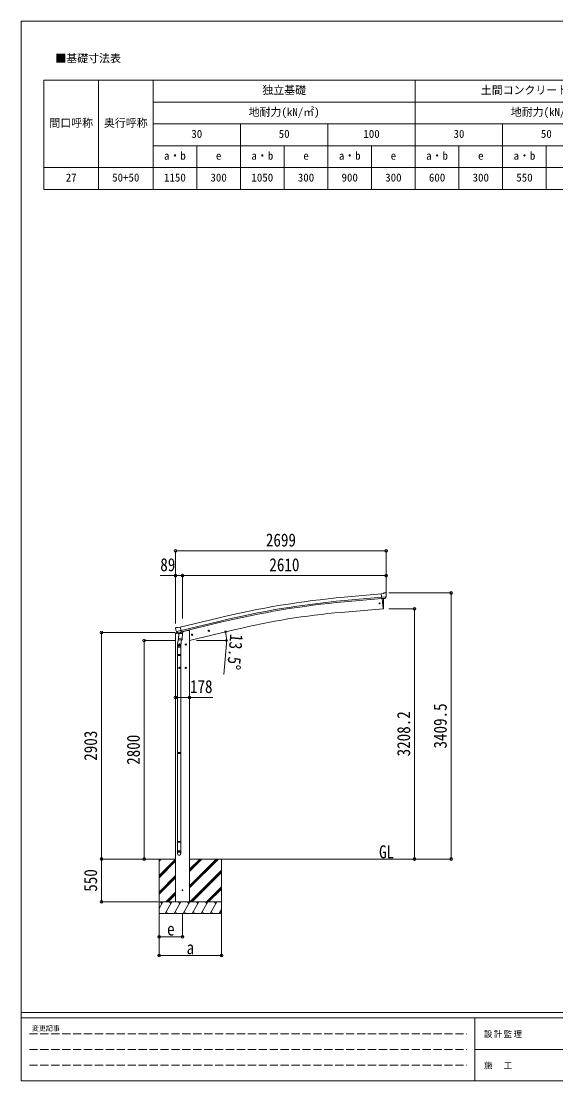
# Model space of a CAD drawing. Units: millimetres at full size, sheet at 1:35, with parts at other scales. Extents: x -9783 to 9892, y -6828 to 6752.
# Drawn here: x -9783 to -2931, y -6828 to 6752 of the extents above; entities that cross this region are included whole.
import ezdxf
from ezdxf.enums import TextEntityAlignment as Align

# ---------------------------------------------------------------- set-up
doc = ezdxf.new("R2010")
doc.units = ezdxf.units.MM
doc.header["$LTSCALE"] = 35
doc.header["$PDMODE"] = 32
doc.header["$PDSIZE"] = 35
doc.linetypes.add('DASHED3', pattern=[4, 3, -1])
for name, color, linetype, lineweight in [('0-0_0', 7, 'Continuous', 9), ('0-1_本体', 4, 'Continuous', 9), ('0-2_部品', 7, 'Continuous', 9), ('0-A_寸法', 6, 'Continuous', 9), ('1-0_FRAME', 7, 'Continuous', 18), ('F-0_240', 7, 'Continuous', 9)]:
    doc.layers.add(name, color=color, linetype=linetype, lineweight=lineweight)
doc.styles.add('ＭＳ ゴシック', font='')
doc.styles.get('ＭＳ ゴシック').set_extended_font_data('MS Gothic')

msp = doc.modelspace()

# ---------------------------------------------------------------- linework, layer by layer
at = {"layer": '0-0_0', "color": 6}
for p, q in [((-4271.88, -3985.81), (-4271.88, -576.31)), ((-4740.89, -777.61), (-4740.89, -3985.81))]:
    msp.add_line(p, q, dxfattribs=at)
at = {"layer": '0-0_0'}
for p, q in [((-8400.67, -3985.86), (-7803.78, -3985.86)), ((-8014.78, -4013.19), (-7987.4, -3985.81)), ((-8014.78, -3999.05), (-8001.54, -3985.81)), ((-8014.78, -3985.86), (-8014.78, -4685.81)), ((-8014.78, -4197.04), (-7803.78, -3986.04)), ((-8014.78, -4211.18), (-7803.78, -4000.18)), ((-8014.78, -4225.32), (-7803.78, -4014.32)), ((-7625.78, -4356.82), (-7254.77, -3985.81)), ((-7625.78, -4328.54), (-7283.05, -3985.81)), ((-7625.78, -4342.68), (-7268.91, -3985.81)), ((-7625.78, -4144.69), (-7466.9, -3985.81)), ((-7625.78, -4130.55), (-7481.04, -3985.81)), ((-7625.78, -4116.41), (-7495.19, -3985.81)), ((-7625.78, -3985.86), (-5039.33, -3985.86)), ((-7214.78, -3985.81), (-7214.78, -4685.81)), ((-8014.78, -4409.17), (-7803.78, -4198.17)), ((-7620.93, -4535.81), (-7214.78, -4129.67)), ((-7606.78, -4535.81), (-7214.78, -4143.81)), ((-7592.64, -4535.81), (-7214.78, -4157.95)), ((-8014.78, -4423.31), (-7803.78, -4212.31)), ((-8014.78, -4437.45), (-7803.78, -4226.45)), ((-7408.79, -4535.81), (-7214.78, -4341.8)), ((-7929.29, -4535.81), (-7803.78, -4410.3)), ((-7915.15, -4535.81), (-7803.78, -4424.44)), ((-7901.01, -4535.81), (-7803.78, -4438.59)), ((-7394.65, -4535.81), (-7214.78, -4355.94)), ((-7380.51, -4535.81), (-7214.78, -4370.09)), ((-7214.78, -4535.81), (-8014.78, -4535.81)), ((-8014.78, -4619.64), (-7966.38, -4535.81)), ((-7981.39, -4561.79), (-7996.39, -4535.81)), ((-7937.52, -4685.81), (-7850.91, -4535.81)), ((-7865.92, -4561.79), (-7880.92, -4535.81)), ((-7822.05, -4685.81), (-7735.45, -4535.81)), ((-7625.78, -4535.81), (-7803.78, -4535.81)), ((-7750.45, -4561.79), (-7765.45, -4535.81)), ((-7706.58, -4685.81), (-7619.97, -4535.81)), ((-7634.98, -4561.79), (-7649.98, -4535.81)), ((-7591.11, -4685.81), (-7504.5, -4535.81)), ((-7519.51, -4561.79), (-7534.51, -4535.81)), ((-7475.64, -4685.81), (-7389.03, -4535.81)), ((-7419.03, -4535.81), (-7404.03, -4561.79)), ((-7360.17, -4685.81), (-7273.56, -4535.81)), ((-7288.56, -4561.79), (-7303.57, -4535.81)), ((-8014.78, -4685.81), (-7214.78, -4685.81)), ((-7922.52, -4659.83), (-7907.52, -4685.81)), ((-7807.05, -4659.83), (-7792.05, -4685.81)), ((-7691.58, -4659.83), (-7676.58, -4685.81)), ((-7576.11, -4659.83), (-7561.11, -4685.81)), ((-7460.64, -4659.83), (-7445.64, -4685.81)), ((-7345.17, -4659.83), (-7330.17, -4685.81)), ((-7244.7, -4685.81), (-7214.78, -4634)), ((-7229.7, -4659.83), (-7214.78, -4685.66))]:
    msp.add_line(p, q, dxfattribs=at)
msp.add_circle((-7714.78, -4385.81), 5, dxfattribs=at)
at = {"layer": '0-1_本体'}
for p, q in [((-5167.48, -586.85), (-5644.99, -630.05)), ((-5163.71, -629.85), (-5641.1, -673.04)), ((-5162.25, -646.62), (-5639.58, -689.8)), ((-5155.01, -649), (-5143.76, -777.61)), ((-5143.76, -777.61), (-5681.7, -824.67)), ((-7744.31, -1015.66), (-7261.44, -898.18)), ((-7734.24, -1057.63), (-7251.23, -940.16)), ((-7730.31, -1074.01), (-7247.25, -956.52)), ((-7701.79, -1068.3), (-7649.78, -1055.81)), ((-7625.78, -1055.81), (-7649.78, -1055.81)), ((-7625.78, -1055.81), (-7625.78, -4535.81)), ((-7037.7, -1044.62), (-7625.76, -1185.8)), ((-7803.78, -4535.81), (-7803.78, -1099.25))]:
    msp.add_line(p, q, dxfattribs=at)
at = {"layer": '0-1_本体', "color": 6}
msp.add_line((-7625.78, -1915.99), (-7803.78, -1915.99), dxfattribs=at)
at = {"layer": '0-1_本体'}
for centre, radius, start, end in [((-4648.86, -11640.06), 11054.98, 95.16866, 103.66973), ((-4648.86, -11640.06), 11011.82, 95.16974, 103.66973), ((-4648.86, -11640.06), 10994.98, 95.16974, 103.66973), ((-4882.69, -10040.32), 9250.23, 94.95525, 103.47191)]:
    msp.add_arc(centre, radius, start, end, dxfattribs=at)
at = {"layer": '0-2_部品'}
for p, q in [((-5141.07, -582.63), (-5167.64, -584.95)), ((-5161.98, -649.62), (-5167.64, -584.95)), ((-5104.78, -624.92), (-5163.69, -630.07)), ((-5152.02, -648.74), (-5161.98, -649.62)), ((-5143.96, -775.33), (-5155.01, -649)), ((-5141.07, -582.63), (-5129.36, -575.86)), ((-5114.45, -574.28), (-5128.12, -575.47)), ((-5118.42, -645.8), (-5126.12, -646.48)), ((-5116.03, -644.4), (-5105.09, -625.47)), ((-5105.32, -580.03), (-5110.8, -575.43)), ((-5104.25, -582.07), (-5104.14, -583.41)), ((-5143.72, -778.1), (-5143.96, -775.33)), ((-5141.1, -777.71), (-5143.72, -778.1)), ((-7805.77, -1031.24), (-7805.5, -1032.39)), ((-7801.55, -1022.66), (-7805.41, -1028.96)), ((-7777.89, -1083.78), (-7804.05, -1090.06)), ((-7798.46, -1020.42), (-7785.27, -1017.25)), ((-7791.72, -1071.55), (-7734.21, -1057.74)), ((-7774.87, -1086.46), (-7791.24, -1071.97)), ((-7770.72, -1019.93), (-7783.98, -1017.23)), ((-7772.16, -1087.02), (-7764.64, -1085.22)), ((-7770.72, -1019.93), (-7744.78, -1013.7)), ((-7769.79, -1086.55), (-7733.09, -1077.74)), ((-7739.04, -1079.56), (-7740.06, -1094.17)), ((-7733.09, -1077.74), (-7731.56, -1077.37)), ((-7730, -1075.27), (-7729.06, -1075.33)), ((-7729.06, -1075.33), (-7715.75, -1090.65)), ((-7724.76, -1080.28), (-7705.63, -1075.69)), ((-7701.79, -1067.07), (-7701.79, -1070.82)), ((-7388.28, -1062.04), (-7368.83, -1057.38)), ((-7383.72, -1054.27), (-7385.85, -1061.46)), ((-7376.42, -1052.51), (-7383.72, -1054.27)), ((-7376.22, -1069.43), (-7380.89, -1049.99)), ((-7371.26, -1057.96), (-7376.42, -1052.51)), ((-7373.39, -1065.15), (-7371.26, -1057.96)), ((-7806.35, -1099.87), (-7763.32, -1089.54)), ((-7806.35, -1092.98), (-7806.35, -1099.87)), ((-7763.27, -1135.98), (-7779.19, -1232.15)), ((-7771.32, -1086.92), (-7769.79, -1086.55)), ((-7767.95, -1086.78), (-7768, -1087.52)), ((-7767.25, -1088.56), (-7741.43, -1095)), ((-7765.86, -1173.21), (-7764.99, -1160.74)), ((-7765.47, -1174.57), (-7765.47, -1174.57)), ((-7760.33, -1093.91), (-7765.01, -1160.74)), ((-7719.32, -1163.94), (-7765.01, -1160.74)), ((-7764.02, -1175.35), (-7722.32, -1178.26)), ((-7714.64, -1097.1), (-7760.33, -1093.91)), ((-7758.56, -1090.73), (-7758.79, -1094.01)), ((-7727.75, -1177.88), (-7738.48, -1241.47)), ((-7719.33, -1163.94), (-7720.22, -1176.63)), ((-7719.32, -1163.94), (-7714.64, -1097.1)), ((-7715.75, -1090.65), (-7716.19, -1096.99)), ((-7602.21, -1113.41), (-7582.76, -1108.74)), ((-7597.65, -1105.63), (-7599.79, -1112.82)), ((-7590.36, -1103.87), (-7597.65, -1105.63)), ((-7590.15, -1120.79), (-7594.82, -1101.35)), ((-7585.19, -1109.32), (-7590.36, -1103.87)), ((-7587.32, -1116.52), (-7585.19, -1109.32)), ((-7781.34, -1269.31), (-7781.34, -1234.96)), ((-7735.34, -1269.31), (-7781.34, -1269.31)), ((-7779.34, -1269.31), (-7779.34, -1363.31)), ((-7744.78, -1236.05), (-7764.78, -1236.05)), ((-7754.78, -1228.54), (-7761.28, -1232.3)), ((-7761.28, -1232.3), (-7761.28, -1239.8)), ((-7761.28, -1239.8), (-7754.78, -1243.56)), ((-7754.78, -1246.05), (-7754.78, -1226.05)), ((-7748.28, -1232.3), (-7754.78, -1228.54)), ((-7737.34, -1269.31), (-7737.34, -1363.31)), ((-7735.34, -1234.65), (-7735.34, -1269.31)), ((-7664.78, -1236.05), (-7684.78, -1236.05)), ((-7674.78, -1228.54), (-7681.28, -1232.3)), ((-7681.28, -1232.3), (-7681.28, -1239.8)), ((-7681.28, -1239.8), (-7674.78, -1243.56)), ((-7674.78, -1246.05), (-7674.78, -1226.05)), ((-7668.28, -1232.3), (-7674.78, -1228.54)), ((-7781.34, -1365.31), (-7780.34, -1363.31)), ((-7735.34, -1365.31), (-7781.34, -1365.31)), ((-7735.34, -1373.31), (-7781.34, -1373.31)), ((-7736.34, -1363.31), (-7780.34, -1363.31)), ((-7736.34, -1375.31), (-7780.34, -1375.31)), ((-7779.34, -1375.31), (-7779.34, -2619.5)), ((-7737.34, -1375.31), (-7737.34, -2619.5)), ((-7735.34, -1365.31), (-7736.34, -1363.31)), ((-7735.34, -1373.31), (-7736.34, -1375.31)), ((-7735.34, -1365.31), (-7735.34, -1373.31)), ((-7744.78, -1536.05), (-7764.78, -1536.05)), ((-7754.78, -1528.54), (-7761.28, -1532.3)), ((-7761.28, -1532.3), (-7761.28, -1539.8)), ((-7761.28, -1539.8), (-7754.78, -1543.56)), ((-7754.78, -1546.05), (-7754.78, -1526.05)), ((-7748.28, -1532.3), (-7754.78, -1528.54)), ((-7664.78, -1536.05), (-7684.78, -1536.05)), ((-7674.78, -1528.54), (-7681.28, -1532.3)), ((-7681.28, -1532.3), (-7681.28, -1539.8)), ((-7681.28, -1539.8), (-7674.78, -1543.56)), ((-7674.78, -1546.05), (-7674.78, -1526.05)), ((-7668.28, -1532.3), (-7674.78, -1528.54)), ((-7781.34, -2621.5), (-7780.34, -2619.5)), ((-7735.34, -2621.5), (-7781.34, -2621.5)), ((-7735.34, -2629.5), (-7781.34, -2629.5)), ((-7736.34, -2619.5), (-7780.34, -2619.5)), ((-7736.34, -2631.5), (-7780.34, -2631.5)), ((-7779.34, -2631.5), (-7779.34, -3759.68)), ((-7737.34, -2631.5), (-7737.34, -3759.68)), ((-7735.34, -2621.5), (-7736.34, -2619.5)), ((-7735.34, -2629.5), (-7736.34, -2631.5)), ((-7735.34, -2621.5), (-7735.34, -2629.5)), ((-7781.34, -3761.68), (-7780.34, -3759.68)), ((-7735.34, -3761.68), (-7781.34, -3761.68)), ((-7735.34, -3769.68), (-7781.34, -3769.68)), ((-7736.34, -3759.68), (-7780.34, -3759.68)), ((-7736.34, -3771.68), (-7780.34, -3771.68)), ((-7779.34, -3771.68), (-7779.34, -3881.68)), ((-7737.34, -3771.68), (-7737.34, -3881.68)), ((-7735.34, -3761.68), (-7736.34, -3759.68)), ((-7735.34, -3769.68), (-7736.34, -3771.68)), ((-7735.34, -3761.68), (-7735.34, -3769.68)), ((-7781.34, -3915.83), (-7781.34, -3881.68)), ((-7735.34, -3881.68), (-7781.34, -3881.68)), ((-7735.34, -3915.83), (-7735.34, -3881.68))]:
    msp.add_line(p, q, dxfattribs=at)
for points in [[(-5152.02, -648.74), (-5151.75, -648.81), (-5126.38, -646.59), (-5126.12, -646.48)], [(-5138.56, -774.88), (-5137.72, -749.25), (-5137.53, -722.76), (-5138, -696.27), (-5139.14, -669.8), (-5140.64, -647.84)], [(-5104.7, -624.29), (-5104.99, -625.27), (-5105.09, -625.47)], [(-7791.99, -1070.97), (-7791.4, -1071.81), (-7791.24, -1071.97)], [(-7739.36, -1079.15), (-7739.59, -1079.3), (-7764.36, -1085.25), (-7764.64, -1085.22)], [(-7739.36, -1079.15), (-7729.63, -1076.81), (-7744.78, -1013.7)], [(-7385.85, -1061.46), (-7380.68, -1066.91), (-7373.39, -1065.15)], [(-7599.79, -1112.82), (-7594.62, -1118.27), (-7587.32, -1116.52)], [(-7754.78, -1243.56), (-7748.28, -1239.8), (-7748.28, -1232.3)], [(-7674.78, -1243.56), (-7668.28, -1239.8), (-7668.28, -1232.3)], [(-7781.34, -1365.31), (-7781.34, -1373.31), (-7780.34, -1375.31)], [(-7754.78, -1543.56), (-7748.28, -1539.8), (-7748.28, -1532.3)], [(-7674.78, -1543.56), (-7668.28, -1539.8), (-7668.28, -1532.3)], [(-7781.34, -2621.5), (-7781.34, -2629.5), (-7780.34, -2631.5)], [(-7781.34, -3761.68), (-7781.34, -3769.68), (-7780.34, -3771.68)]]:
    msp.add_lwpolyline(points, dxfattribs=at)
for centre, radius in [((-5189.79, -710.46), 6.5), ((-7378.55, -1059.71), 8.5), ((-7378.55, -1059.71), 7.7), ((-7378.55, -1059.71), 6.5), ((-7592.49, -1111.07), 8.5), ((-7592.49, -1111.07), 7.7), ((-7592.49, -1111.07), 6.5), ((-7754.78, -1236.05), 8.5), ((-7754.78, -1236.05), 7.7), ((-7754.78, -1236.05), 6.5), ((-7674.78, -1236.05), 8.5), ((-7674.78, -1236.05), 7.7), ((-7674.78, -1236.05), 6.5), ((-7754.78, -1536.05), 8.5), ((-7754.78, -1536.05), 7.7), ((-7754.78, -1536.05), 6.5), ((-7674.78, -1536.05), 8.5), ((-7674.78, -1536.05), 7.7), ((-7674.78, -1536.05), 6.5)]:
    msp.add_circle(centre, radius, dxfattribs=at)
at = {"layer": '0-2_部品', "color": 4}
msp.add_circle((-7714.78, -4385.81), 4.5, dxfattribs=at)
at = {"layer": '0-2_部品'}
for centre, radius, start, end in [((-5127.86, -578.46), 3, 95, 120), ((-5114.02, -579.26), 5, 50.00648, 94.99352), ((-5305.76, -601.05), 202.4, 353.4085, 5), ((-5141.55, -774.75), 3, 278.50322, 357.46219), ((-7608.69, -985.14), 202.4, 193.5, 205.09125), ((-7797.29, -1025.28), 5, 103.5, 148.5), ((-7784.57, -1020.17), 3, 78.5, 103.5), ((-7768.45, -1086.74), 0.5, 356, 103.5), ((-7738.44, -1079.64), 0.604, 100.59842, 172.20595), ((-7731.67, -1076.89), 0.5, 283.5, 318.76246), ((-7706.79, -1070.82), 5, 283.5, 0), ((-7803.35, -1092.98), 3, 103.5, 180), ((-7771.44, -1086.43), 0.5, 248.23754, 283.5), ((-7767.01, -1087.59), 1, 176, 256), ((-7763.92, -1173.38), 1.95, 175.04017, 217.47766), ((-7763.88, -1173.35), 2, 217.40962, 266), ((-7741.08, -1094.03), 1.03, 250.03897, 351.96569), ((-7722.18, -1176.27), 2, 266, 349.46843), ((-7751.34, -1234.96), 30, 177.45142, 180)]:
    msp.add_arc(centre, radius, start, end, dxfattribs=at)
for centre, major_axis, ratio, start_param, end_param in [((-5118.68, -642.81), (1.62, -2.54), 0.997631, 5.80419048, 5.89294842), ((-5118.75, -642.7), (-3.5, 2.17), 0.650902, 2.11455212, 2.18736272), ((-5118.63, -642.9), (1.62, -2.54), 0.997631, 5.96575902, 6.76218013), ((-5099.93, -578.03), (-15.35, 3.44), 0.101033, 5.97514262, 5.97537366), ((-5107.25, -582.33), (2.71, -1.31), 0.997474, 0.53665673, 1.32256522), ((-7802.85, -1030.53), (-1.57, -2.57), 0.99628, 4.71238898, 5.49965061), ((-7758.34, -1234.65), (23, 0), 0.996195, 2.55602575, 6.56630284), ((-7772.88, -1084.2), (-0.73, -2.92), 0.997631, 5.80419048, 6.60061159), ((-7772.82, -1083.97), (2.63, 3.16), 0.650902, 4.09582259, 4.16863319), ((-7772.85, -1084.1), (-0.73, -2.92), 0.997631, 0.39023689, 0.47899483), ((-7758.34, -1234.65), (21, 0), 0.996195, 2.93491471, 5.95123941), ((-7758.34, -3914.08), (-23, 0), 0.996195, 3.14159265, 6.28318531), ((-7758.34, -3915.83), (-23, 0), 0.996195, 3.14159265, 6.28318531), ((-7758.34, -3915.83), (0, -23.43), 0.981806, 4.71238898, 7.85398163)]:
    msp.add_ellipse(centre, major_axis=major_axis, ratio=ratio, start_param=start_param, end_param=end_param, dxfattribs=at)
msp.add_ellipse((-7758.34, -3915.83), major_axis=(21, 0), ratio=0.996195, dxfattribs=at)
at = {"layer": '0-A_寸法'}
for p, q in [((-7803.78, -37.45), (-5104.78, -37.45)), ((-5104.78, -37.45), (-5104.78, -354.07)), ((-7803.78, -354.07), (-7803.78, -966.3)), ((-7803.78, -354.07), (-7714.78, -354.07)), ((-7714.78, -354.07), (-7714.78, -901.92)), ((-7714.78, -354.07), (-5104.78, -354.07)), ((-5104.78, -354.07), (-5104.78, -583.07)), ((-4271.88, -576.31), (-5069.72, -576.31)), ((-4740.89, -777.61), (-5069.72, -777.61)), ((-8753.36, -1082.81), (-7808.28, -1082.81)), ((-8753.36, -3985.81), (-8753.36, -1082.81)), ((-8205.39, -1185.81), (-7808.28, -1185.81)), ((-8205.39, -3985.81), (-8205.39, -1185.81)), ((-7536.28, -1185.81), (-7149.43, -1185.81)), ((-7152.28, -1228.27), (-7186.65, -1620.77)), ((-7625.78, -1915.99), (-7325.78, -1915.99)), ((-8753.36, -3985.81), (-8025.24, -3985.81)), ((-8753.36, -4535.81), (-8753.36, -3985.81)), ((-4740.89, -3985.81), (-5069.72, -3985.81)), ((-4271.88, -3985.81), (-4740.89, -3985.81)), ((-8753.36, -4535.81), (-8025.24, -4535.81)), ((-8015.03, -5222.17), (-8015.03, -4693.23)), ((-8015.03, -4982.2), (-8015.03, -4693.23)), ((-7714.78, -4982.2), (-7714.78, -4693.23)), ((-7215.03, -5222.17), (-7215.03, -4693.23)), ((-7714.78, -4982.2), (-8015.03, -4982.2)), ((-8015.03, -5222.17), (-7215.03, -5222.17))]:
    msp.add_line(p, q, dxfattribs=at)
msp.add_lwpolyline([(-7803.78, -37.45), (-7803.78, -354.07), (-8003.78, -354.07)], dxfattribs=at)
for centre in [(-7163.88, -1072.16), (-7150.43, -1185.81)]:
    msp.add_circle(centre, 10.62, dxfattribs=at)
for start, end in [(0, 13.5), (354.99678, 0)]:
    msp.add_arc((-7637.28, -1185.81), 486.86, start, end, dxfattribs=at)
for p in [(-7803.78, -37.45), (-5104.78, -37.45), (-7803.78, -354.07), (-7714.78, -354.07), (-5104.78, -354.07), (-4271.88, -576.31), (-4740.89, -777.61), (-8753.36, -1082.81), (-8205.39, -1185.81), (-7803.78, -1915.99), (-7625.78, -1915.99), (-8753.36, -3985.81), (-8205.39, -3985.81), (-4740.89, -3985.81), (-4271.88, -3985.81), (-8753.36, -4535.81), (-8015.03, -4982.2), (-7714.78, -4982.2), (-8015.03, -5222.17), (-7215.03, -5222.17)]:
    msp.add_point(p, dxfattribs=at)
at = {"layer": '1-0_FRAME'}
for p, q in [((-9492.16, 5995.98), (-1372.16, 5995.98)), ((-9492.16, 5995.98), (-9492.16, 4595.98)), ((-8792.16, 5995.98), (-8792.16, 4595.98)), ((-4732.16, 5995.98), (-4732.16, 4595.98)), ((-8092.16, 5715.98), (-1372.16, 5715.98)), ((-8092.16, 5435.98), (-1372.16, 5435.98)), ((-3612.16, 5435.98), (-3612.16, 4595.98)), ((-8092.16, 5155.98), (-1372.16, 5155.98)), ((-3052.16, 5155.98), (-3052.16, 4595.98))]:
    msp.add_line(p, q, dxfattribs=at)
for points in [[(-8092.16, 5995.98), (-8092.16, 5715.98), (-8092.16, 4875.98), (-8092.16, 4595.98)], [(-6972.16, 5435.98), (-6972.16, 5155.98), (-6972.16, 4595.98)], [(-5852.16, 5435.98), (-5852.16, 5155.98), (-5852.16, 4595.98)], [(-7532.16, 5155.98), (-7532.16, 4875.98), (-7532.16, 4595.98)], [(-6412.16, 5155.98), (-6412.16, 4875.98), (-6412.16, 4595.98)], [(-5292.16, 5155.98), (-5292.16, 4875.98), (-5292.16, 4595.98)], [(-4172.16, 5155.98), (-4172.16, 4875.98), (-4172.16, 4595.98)], [(-9492.16, 4875.98), (-8092.16, 4875.98), (-1372.16, 4875.98)], [(-9492.16, 4595.98), (-8792.16, 4595.98), (-4732.16, 4595.98), (-2492.16, 4595.98), (-1372.16, 4595.98)]]:
    msp.add_lwpolyline(points, dxfattribs=at)
at = {"layer": 'F-0_240', "color": 5}
for p, q in [((-9783.03, 6751.9), (-9783.03, -6828.1)), ((-9783.03, 6751.9), (9396.97, 6751.9)), ((-9783.03, -5953.1), (9396.97, -5953.1)), ((-9783.03, -6023.1), (6285.75, -6023.1)), ((-3969.25, -6023.1), (-3969.25, -6828.1)), ((-3969.25, -6425.6), (3205.75, -6425.6)), ((-9783.03, -6828.1), (9396.97, -6828.1))]:
    msp.add_line(p, q, dxfattribs=at)
at = {"layer": 'F-0_240', "color": 4, "linetype": 'DASHED3'}
for p, q in [((-9678.03, -6224.35), (-4074.25, -6224.35)), ((-9678.03, -6425.6), (-4074.25, -6425.6)), ((-9678.03, -6626.85), (-4074.25, -6626.85))]:
    msp.add_line(p, q, dxfattribs=at)

# ---------------------------------------------------------------- texts
at = {"layer": '0-0_0', "style": 'ＭＳ ゴシック', "width": 0.85}
msp.add_text('GL', height=166.8, dxfattribs=at).set_placement((-5196.23, -4027), align=Align.BOTTOM_LEFT)
at = {"layer": '0-A_寸法', "color": 7, "style": 'ＭＳ ゴシック', "width": 0.85}
for s, p in [('2699', (-6646.78, -30.45)), ('89', (-8000.03, -347.07)), ('2610', (-6602.28, -347.07)), ('178', (-7620.16, -1908.99)), ('e', (-7913.16, -5015.95)), ('a', (-7663.16, -5255.92))]:
    msp.add_text(s, height=166.8, dxfattribs=at).set_placement(p, align=Align.BOTTOM_LEFT)
for s, rotation, p in [('13.5°', 264.997, (-7153.07, -1093.94)), ('3409.5', 90, (-4278.88, -2569.81)), ('3208.2', 90, (-4747.89, -2670.46)), ('2903', 90, (-8760.36, -2726.81)), ('2800', 90, (-8212.39, -2778.31)), ('550', 90, (-8760.36, -4405.18))]:
    msp.add_text(s, height=166.8, rotation=rotation, dxfattribs=at).set_placement(p, align=Align.BOTTOM_LEFT)
at = {"layer": '1-0_FRAME', "style": 'ＭＳ ゴシック'}
for s, p in [('■基礎寸法表', (-9344.74, 6193.99)), ('独立基礎', (-6692.16, 5785.98)), ('土間コンクリート考慮基礎', (-3892.16, 5785.98)), ('地耐力(kN/㎡)', (-6867.16, 5505.98)), ('地耐力(kN/㎡)', (-3507.16, 5505.98)), ('間口呼称', (-9422.16, 5365.98)), ('奥行呼称', (-8722.16, 5365.98)), ('30', (-7602.16, 5225.98)), ('50', (-6482.16, 5225.98)), ('100', (-5397.16, 5225.98)), ('30', (-4242.16, 5225.98)), ('50', (-3122.16, 5225.98)), ('a・b', (-7952.16, 4945.98)), ('e', (-7287.16, 4945.98)), ('a・b', (-6832.16, 4945.98)), ('e', (-6167.16, 4945.98)), ('a・b', (-5712.16, 4945.98)), ('e', (-5047.16, 4945.98)), ('a・b', (-4592.16, 4945.98)), ('e', (-3927.16, 4945.98)), ('a・b', (-3472.16, 4945.98)), ('27', (-9212.16, 4665.98)), ('50+50', (-8617.16, 4665.98)), ('1150', (-7952.16, 4665.98)), ('300', (-7357.16, 4665.98)), ('1050', (-6832.16, 4665.98)), ('300', (-6237.16, 4665.98)), ('900', (-5677.16, 4665.98)), ('300', (-5117.16, 4665.98)), ('600', (-4557.16, 4665.98)), ('300', (-3997.16, 4665.98)), ('550', (-3437.16, 4665.98))]:
    msp.add_text(s, height=102.6, dxfattribs=at).set_placement(p, align=Align.BOTTOM_LEFT)
at = {"layer": 'F-0_240', "style": 'ＭＳ ゴシック'}
msp.add_text('変更記事', height=64.15, dxfattribs=at).set_placement((-9646.27, -6206.85), align=Align.BOTTOM_LEFT)
at = {"layer": 'F-0_240', "char_height": 76.98, "attachment_point": 7, "style": 'ＭＳ ゴシック'}
for s, insert in [('\\T1.17;設計監理', (-3851.04, -6276.85)), ('\\T1.17;施\u3000工', (-3851.04, -6679.35))]:
    msp.add_mtext(s, dxfattribs=dict(at, insert=insert))

doc.saveas('drawing.dxf')
